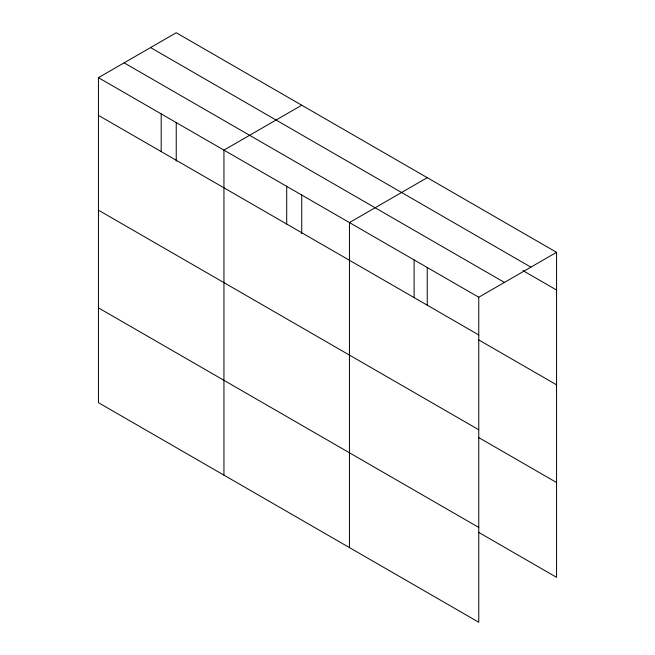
<?xml version="1.0" encoding="UTF-8"?>
<svg xmlns="http://www.w3.org/2000/svg" width="655" height="655" viewBox="0 0 655 655"><rect width="100%" height="100%" fill="white"/><g stroke="black" fill="none" stroke-linecap="round" stroke-linejoin="round"><path stroke-width="0.98" d="M176.236 161.179L176.236 122.436M301.742 233.638L301.742 194.903M478.617 532.335L556.562 577.333L556.562 252.322L176.236 32.75L98.438 77.667L98.438 402.678L478.764 622.25L478.764 297.239L98.438 77.667M301.742 105.209L223.944 150.126L223.944 475.137M427.248 177.669L349.451 222.585L349.451 547.596M478.764 297.239L556.562 252.322M150.568 47.569L530.886 267.15M522.903 270.589L556.562 290.018M124.114 62.847L504.432 282.42M98.438 115.362L478.764 334.934M478.617 339.839L556.562 384.837M98.438 210.173L478.764 429.754M478.617 437.524L556.562 482.522M98.438 307.858L478.764 527.439M427.248 267.363L427.248 305.083M414.107 259.912L414.107 297.607M286.702 186.356L286.702 224.051M161.195 113.896L161.195 151.592"/></g></svg>
